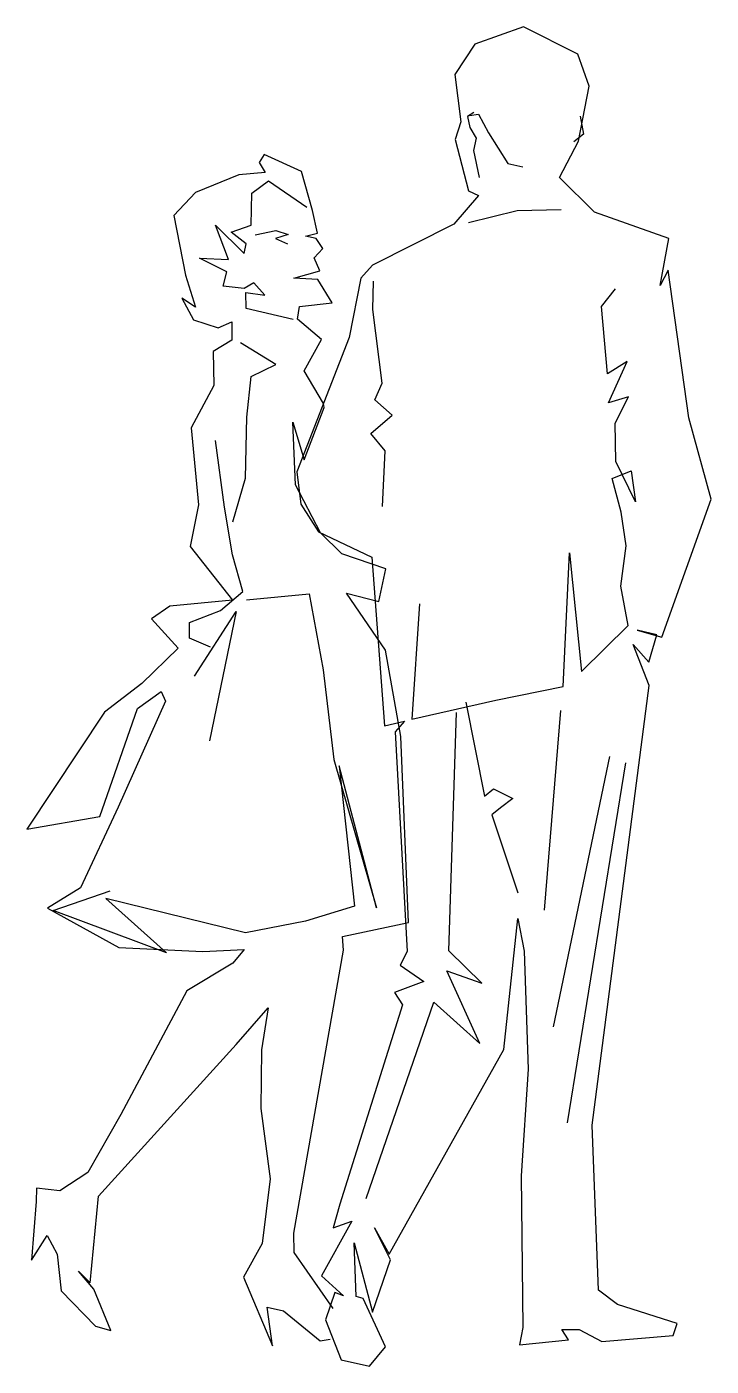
# Model space of a CAD drawing. Header units: millimetres. Extents: x -1587.97 to -1587.05, y 1781.68 to 1783.49.
import ezdxf

# ---------------------------------------------------------------- set-up
doc = ezdxf.new("R2010")
doc.units = ezdxf.units.MM
doc.header["$LTSCALE"] = 10
doc.layers.add('Humanos', color=2, linetype='Continuous')

msp = doc.modelspace()

# ---------------------------------------------------------------- linework, layer by layer
at = {"layer": 'Humanos'}
msp.add_lwpolyline([(-1587.3019, 1783.4943), (-1587.3678, 1783.4706), (-1587.3949, 1783.4297), (-1587.3871, 1783.3652), (-1587.3948, 1783.3415), (-1587.3766, 1783.2719), (-1587.363, 1783.2657), (-1587.3964, 1783.2267), (-1587.5067, 1783.1709), (-1587.5222, 1783.1535), (-1587.5383, 1783.073), (-1587.6093, 1782.8908), (-1587.6035, 1782.8468), (-1587.5796, 1782.8097), (-1587.5073, 1782.7753), (-1587.4904, 1782.5465), (-1587.4633, 1782.5528), (-1587.4759, 1782.5381), (-1587.4596, 1782.2405), (-1587.4691, 1782.2219), (-1587.4371, 1782.1996), (-1587.4768, 1782.185), (-1587.4658, 1782.1681), (-1587.5508, 1781.8977), (-1587.56, 1781.8659), (-1587.5348, 1781.8748), (-1587.5756, 1781.8008), (-1587.5459, 1781.7737), (-1587.5577, 1781.7782), (-1587.5701, 1781.7412), (-1587.5489, 1781.6869), (-1587.5105, 1781.6781), (-1587.489, 1781.7043), (-1587.5192, 1781.7701), (-1587.5287, 1781.7726), (-1587.5315, 1781.8453), (-1587.5066, 1781.7512), (-1587.4822, 1781.8225), (-1587.504, 1781.8656), (-1587.4842, 1781.8299), (-1587.3287, 1782.1076), (-1587.3096, 1782.2852), (-1587.3013, 1782.2409), (-1587.2955, 1782.0811), (-1587.305, 1781.9362), (-1587.3031, 1781.7308), (-1587.3073, 1781.7069), (-1587.2409, 1781.714), (-1587.2501, 1781.728), (-1587.2264, 1781.728), (-1587.1959, 1781.7115), (-1587.0991, 1781.7196), (-1587.0938, 1781.7361), (-1587.1746, 1781.762), (-1587.2003, 1781.7813), (-1587.2091, 1782.0048), (-1587.1316, 1782.601), (-1587.1534, 1782.6566), (-1587.132, 1782.6327), (-1587.1213, 1782.6698), (-1587.148, 1782.676), (-1587.1147, 1782.6668), (-1587.0477, 1782.8536), (-1587.0779, 1782.9641), (-1587.1062, 1783.1645), (-1587.117, 1783.1437), (-1587.105, 1783.2073), (-1587.206, 1783.2428), (-1587.2533, 1783.2898), (-1587.2276, 1783.3393), (-1587.213, 1783.4138), (-1587.2284, 1783.457)], close=True, dxfattribs=at)
for points in [[(-1587.3695, 1783.3779), (-1587.3779, 1783.3727), (-1587.3748, 1783.3579), (-1587.3663, 1783.3432), (-1587.3696, 1783.3267), (-1587.3623, 1783.29)], [(-1587.3753, 1783.3739), (-1587.3628, 1783.3757), (-1587.3494, 1783.3504), (-1587.3231, 1783.3091), (-1587.3031, 1783.3043)], [(-1587.2254, 1783.3732), (-1587.2206, 1783.3487), (-1587.234, 1783.3382)], [(-1587.5598, 1781.7565), (-1587.6127, 1781.8322), (-1587.6133, 1781.8585), (-1587.5459, 1782.2423), (-1587.5473, 1782.2609), (-1587.4579, 1782.2798), (-1587.468, 1782.5321), (-1587.4888, 1782.6488), (-1587.5419, 1782.7264), (-1587.4981, 1782.7149), (-1587.4885, 1782.7594), (-1587.5481, 1782.7797), (-1587.577, 1782.8083), (-1587.611, 1782.8732), (-1587.6147, 1782.9584), (-1587.5992, 1782.9071), (-1587.5723, 1782.978), (-1587.5728, 1782.9835), (-1587.599, 1783.028), (-1587.5758, 1783.0702), (-1587.6082, 1783.098), (-1587.6055, 1783.1152), (-1587.5612, 1783.12), (-1587.5805, 1783.1516), (-1587.6134, 1783.1535), (-1587.5779, 1783.1633), (-1587.5858, 1783.1808), (-1587.5739, 1783.1936), (-1587.5831, 1783.207), (-1587.5974, 1783.2103), (-1587.5813, 1783.2146), (-1587.5881, 1783.2452), (-1587.6026, 1783.298), (-1587.6532, 1783.3209), (-1587.6602, 1783.3102), (-1587.6522, 1783.2969), (-1587.6875, 1783.2934), (-1587.7464, 1783.2698), (-1587.7757, 1783.2386), (-1587.7598, 1783.1576), (-1587.7466, 1783.114), (-1587.7648, 1783.1264), (-1587.749, 1783.0968), (-1587.7157, 1783.0863), (-1587.6973, 1783.0941), (-1587.6973, 1783.0695), (-1587.7227, 1783.0542), (-1587.7214, 1783.0078), (-1587.7525, 1782.9504), (-1587.7423, 1782.8459), (-1587.7538, 1782.7896), (-1587.6963, 1782.717), (-1587.7813, 1782.7088), (-1587.8061, 1782.6916), (-1587.7698, 1782.6519), (-1587.8191, 1782.6037), (-1587.8698, 1782.5648), (-1587.975, 1782.4063), (-1587.876, 1782.4236), (-1587.8249, 1782.57), (-1587.7929, 1782.593), (-1587.7872, 1782.5798), (-1587.8513, 1782.436), (-1587.9021, 1782.3268), (-1587.947, 1782.299), (-1587.8503, 1782.2457), (-1587.7366, 1782.2406), (-1587.6805, 1782.2432), (-1587.6958, 1782.2248), (-1587.7582, 1782.1872), (-1587.8477, 1782.0192), (-1587.8921, 1781.9408), (-1587.9302, 1781.9157), (-1587.9618, 1781.9194), (-1587.9623, 1781.9015), (-1587.9687, 1781.8221), (-1587.9476, 1781.8554), (-1587.9339, 1781.8301), (-1587.9283, 1781.7803), (-1587.882, 1781.7326), (-1587.861, 1781.7266), (-1587.8841, 1781.7826), (-1587.9048, 1781.8072), (-1587.889, 1781.791), (-1587.878, 1781.9088), (-1587.6912, 1782.1143), (-1587.6482, 1782.1642), (-1587.6568, 1782.1069), (-1587.6581, 1782.0276), (-1587.6451, 1781.932), (-1587.6559, 1781.8446), (-1587.6812, 1781.799), (-1587.6419, 1781.7058), (-1587.6494, 1781.7581), (-1587.6271, 1781.7533), (-1587.5774, 1781.7123), (-1587.564, 1781.715)], [(-1587.6143, 1783.0975), (-1587.6776, 1783.1121), (-1587.6782, 1783.1339), (-1587.6527, 1783.1303), (-1587.6676, 1783.1473), (-1587.6803, 1783.1393), (-1587.709, 1783.1427), (-1587.704, 1783.1621), (-1587.7412, 1783.1804), (-1587.7019, 1783.1787), (-1587.7195, 1783.2255), (-1587.6803, 1783.187), (-1587.678, 1783.2001), (-1587.698, 1783.216), (-1587.6709, 1783.2254), (-1587.6703, 1783.2689), (-1587.6477, 1783.2856), (-1587.5957, 1783.2496)], [(-1587.3765, 1783.229), (-1587.3105, 1783.2451), (-1587.251, 1783.2466)], [(-1587.6658, 1783.2122), (-1587.6378, 1783.2181), (-1587.6207, 1783.2128), (-1587.6381, 1783.2072), (-1587.622, 1783.1998)], [(-1587.4932, 1782.844), (-1587.4895, 1782.9191), (-1587.509, 1782.943), (-1587.4798, 1782.9677), (-1587.5035, 1782.9885), (-1587.4933, 1783.011), (-1587.5062, 1783.1108), (-1587.5051, 1783.1495)], [(-1587.4429, 1782.7118), (-1587.4533, 1782.5554), (-1587.3394, 1782.5813), (-1587.2483, 1782.5998), (-1587.2397, 1782.7809), (-1587.2235, 1782.6199), (-1587.1603, 1782.6824), (-1587.17, 1782.7358), (-1587.1627, 1782.7903), (-1587.1697, 1782.8362), (-1587.1819, 1782.882), (-1587.156, 1782.8924), (-1587.1502, 1782.8501), (-1587.1771, 1782.9049), (-1587.1776, 1782.9567), (-1587.1599, 1782.9927), (-1587.187, 1782.9845), (-1587.1615, 1783.0403), (-1587.1881, 1783.0238), (-1587.1965, 1783.1152), (-1587.1772, 1783.139)], [(-1587.6959, 1782.8232), (-1587.6786, 1782.8822), (-1587.6769, 1782.9649), (-1587.6712, 1783.0201), (-1587.6375, 1783.0364), (-1587.6853, 1783.0656)], [(-1587.7263, 1782.6529), (-1587.7544, 1782.6652), (-1587.7544, 1782.6866), (-1587.7127, 1782.7027), (-1587.6822, 1782.7287), (-1587.6965, 1782.7784), (-1587.7072, 1782.843), (-1587.7194, 1782.9332)], [(-1587.6775, 1782.7171), (-1587.5925, 1782.7256), (-1587.5733, 1782.6224), (-1587.5588, 1782.5008), (-1587.5014, 1782.2996), (-1587.552, 1782.4923), (-1587.5311, 1782.3017), (-1587.5973, 1782.2815), (-1587.6786, 1782.2658), (-1587.8679, 1782.3121), (-1587.7856, 1782.2385), (-1587.9394, 1782.2962), (-1587.8622, 1782.3228)], [(-1587.748, 1782.6137), (-1587.6913, 1782.7014), (-1587.7273, 1782.526)], [(-1587.3801, 1782.5783), (-1587.3549, 1782.4509), (-1587.3427, 1782.4611), (-1587.3163, 1782.4479), (-1587.3332, 1782.4353), (-1587.345, 1782.4257), (-1587.3096, 1782.3198)], [(-1587.5154, 1781.9053), (-1587.4235, 1782.1717), (-1587.3614, 1782.1159), (-1587.4057, 1782.214), (-1587.3585, 1782.1974), (-1587.403, 1782.2415), (-1587.3929, 1782.5645)], [(-1587.2521, 1782.567), (-1587.2741, 1782.2967)], [(-1587.1854, 1782.505), (-1587.2619, 1782.1381)], [(-1587.1636, 1782.4961), (-1587.2429, 1782.0083)]]:
    msp.add_lwpolyline(points, dxfattribs=at)

doc.saveas('drawing.dxf')
